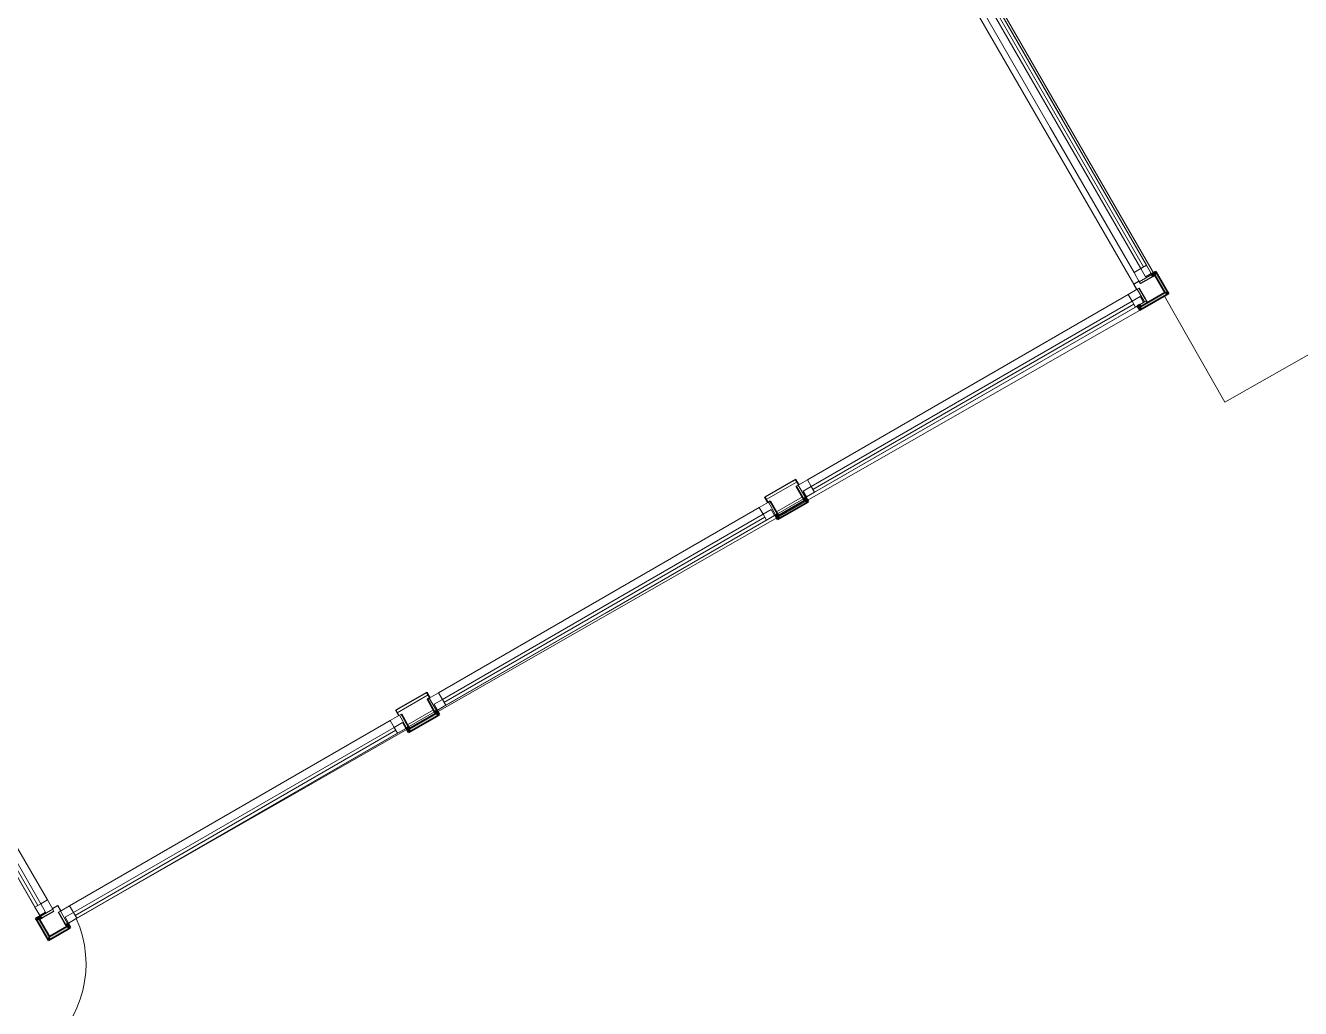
# Model space of a CAD drawing. Header units: inches. Extents: x -1094 to 3113, y -1192 to 2792.
# Drawn here: x 1040.4 to 1327, y 228.1 to 449.1 of the extents above; entities that cross this region are included whole.
import ezdxf

# ---------------------------------------------------------------- set-up
doc = ezdxf.new("R2010")
doc.units = ezdxf.units.IN
doc.header["$MEASUREMENT"] = 0
for name, color, linetype in [('A - WALLS - EXTERIOR.3D', 7, 'Continuous'), ('L - SITE - SURFACES.3D', 7, 'Continuous'), ('New_A - WALL - EXTERIOR FINISH.3D', 7, 'Continuous'), ('New_Cut Fills', 7, 'Continuous'), ('New_Windows', 7, 'Continuous')]:
    doc.layers.add(name, color=color, linetype=linetype)
for name, color, linetype, lineweight in [('A - WALLS - EXTERIOR.3D_Pen_No__121', 7, 'Continuous', 25), ('L - SITE - SURFACES.3D_Pen_No__121', 7, 'Continuous', 18), ('New_A - WALL - EXTERIOR FINISH.3D_Pen_No__1', 7, 'Continuous', 35), ('New_A - WALLS - EXTERIOR.3D_Pen_No__1', 7, 'Continuous', 35), ('New_A - WALLS - EXTERIOR.3D_Pen_No__144', 7, 'Continuous', 25), ('New_Skin Separator Lines_Pen_No__144', 7, 'Continuous', 25), ('New_Skin Separator Lines_Pen_No__2', 7, 'Continuous', 9), ('New_Windows_Pen_No__144', 7, 'Continuous', 25), ('New_Windows_Pen_No__2', 7, 'Continuous', 9), ('New_Windows_Pen_No__3', 7, 'Continuous', 18), ('New_Windows_Pen_No__8', 7, 'Continuous', 18)]:
    doc.layers.add(name, color=color, linetype=linetype, lineweight=lineweight)

# ---------------------------------------------------------------- blocks, each defined once
blk = doc.blocks.new('Slab_17', base_point=(999.78, -706.79))
at = {"layer": 'L - SITE - SURFACES.3D_Pen_No__121', "color": 7, "linetype": 'Continuous', "lineweight": 18, "flags": 128}
blk.add_lwpolyline([(999.78, -706.79), (1113.01, -153.16, -0.172914), (1163.53, -78.14, -0.012898), (1613.57, 269.13), (1493.34, 468.5), (1310, 364.43), (1296.4, 388.23), (1051.81, 248.4, -0.348413), (1044.39, 218.55, -0.124309), (815.29, 183.06), (816.01, -49.54, -0.223288), (879.32, -84.1, -0.116543), (910.8, -161.13, -0.043561), (919.74, -281.89, -0.043875), (907.47, -402.8), (850.47, -704.95, -0.062472)], format="xyb", close=True, dxfattribs=at)
blk = doc.blocks.new('W Awning 1 26[12]')
at = {"layer": 'New_Windows_Pen_No__144', "color": 7, "linetype": 'Continuous', "lineweight": 25}
for p, q in [((1252.9, 462.58), (1250.51, 461.21)), ((1253.33, 462.83), (1252.9, 462.58)), ((1249.32, 460.52), (1249.64, 459.98)), ((1250.83, 460.67), (1249.64, 459.98)), ((1293.83, 392.69), (1293.4, 392.44)), ((1290.7, 391.6), (1289.51, 390.91)), ((1289.82, 390.37), (1289.51, 390.91)), ((1293.4, 392.44), (1291.01, 391.06))]:
    blk.add_line(p, q, dxfattribs=at)
at = {"layer": 'New_Windows_Pen_No__2', "color": 7, "linetype": 'Continuous', "lineweight": 9}
for p, q in [((1253.76, 463.08), (1294.26, 392.94)), ((1249.64, 459.98), (1289.51, 390.91))]:
    blk.add_line(p, q, dxfattribs=at)
at = {"layer": 'New_Windows_Pen_No__3', "color": 7, "linetype": 'Continuous', "lineweight": 18}
for p, q in [((1250.51, 461.21), (1253.33, 462.83)), ((1250.76, 460.78), (1253.58, 462.4)), ((1253.58, 462.4), (1250.76, 460.78)), ((1253.7, 462.18), (1252.41, 461.43)), ((1252.41, 461.43), (1253.7, 462.18)), ((1252.41, 461.43), (1253.47, 459.59)), ((1253.47, 459.59), (1252.41, 461.43)), ((1253.33, 462.83), (1253.58, 462.4)), ((1253.58, 462.4), (1253.7, 462.18)), ((1253.7, 462.18), (1273.58, 427.76)), ((1253.7, 462.18), (1254.77, 460.34)), ((1250.76, 460.78), (1250.51, 461.21)), ((1251.95, 458.72), (1250.76, 460.78)), ((1253.47, 459.59), (1251.95, 458.72)), ((1270.76, 426.13), (1251.95, 458.72)), ((1254.77, 460.34), (1253.47, 459.59)), ((1291.09, 394.43), (1253.47, 459.59)), ((1254.77, 460.34), (1292.39, 395.18)), ((1273.58, 427.76), (1293.45, 393.34)), ((1289.58, 393.55), (1270.76, 426.13)), ((1289.58, 393.55), (1291.09, 394.43)), ((1290.76, 391.49), (1289.58, 393.55)), ((1293.58, 393.12), (1290.76, 391.49)), ((1290.76, 391.49), (1293.58, 393.12)), ((1293.83, 392.69), (1291.01, 391.06)), ((1291.09, 394.43), (1292.39, 395.18)), ((1291.09, 394.43), (1292.16, 392.59)), ((1292.16, 392.59), (1291.09, 394.43)), ((1292.16, 392.59), (1293.45, 393.34)), ((1293.45, 393.34), (1292.16, 392.59)), ((1292.39, 395.18), (1293.45, 393.34)), ((1293.45, 393.34), (1293.58, 393.12)), ((1293.58, 393.12), (1293.83, 392.69)), ((1291.01, 391.06), (1290.76, 391.49))]:
    blk.add_line(p, q, dxfattribs=at)
at = {"layer": 'New_Windows_Pen_No__8', "color": 7, "linetype": 'Continuous', "lineweight": 18}
blk.add_line((1254.12, 459.97), (1291.74, 394.8), dxfattribs=at)
blk = doc.blocks.new('W Awning 1 26[13]')
at = {"layer": 'New_Windows_Pen_No__144', "color": 7, "linetype": 'Continuous', "lineweight": 25}
for p, q in [((1211.08, 536.01), (1210.65, 535.76)), ((1207.07, 533.7), (1207.39, 533.16)), ((1208.58, 533.85), (1207.39, 533.16)), ((1210.65, 535.76), (1208.26, 534.39)), ((1248.45, 464.78), (1247.26, 464.09)), ((1251.15, 465.61), (1248.76, 464.24)), ((1251.58, 465.86), (1251.15, 465.61)), ((1247.57, 463.55), (1247.26, 464.09))]:
    blk.add_line(p, q, dxfattribs=at)
at = {"layer": 'New_Windows_Pen_No__2', "color": 7, "linetype": 'Continuous', "lineweight": 9}
for p, q in [((1211.51, 536.26), (1252.01, 466.11)), ((1207.39, 533.16), (1247.26, 464.09))]:
    blk.add_line(p, q, dxfattribs=at)
at = {"layer": 'New_Windows_Pen_No__3', "color": 7, "linetype": 'Continuous', "lineweight": 18}
for p, q in [((1208.26, 534.39), (1211.08, 536.01)), ((1211.08, 536.01), (1211.33, 535.58)), ((1208.51, 533.96), (1208.26, 534.39)), ((1208.51, 533.96), (1211.33, 535.58)), ((1211.33, 535.58), (1208.51, 533.96)), ((1209.7, 531.9), (1208.51, 533.96)), ((1211.45, 535.36), (1210.16, 534.61)), ((1210.16, 534.61), (1211.45, 535.36)), ((1210.16, 534.61), (1211.22, 532.77)), ((1211.22, 532.77), (1210.16, 534.61)), ((1212.52, 533.52), (1211.22, 532.77)), ((1211.33, 535.58), (1211.45, 535.36)), ((1211.45, 535.36), (1231.33, 500.94)), ((1211.45, 535.36), (1212.52, 533.52)), ((1212.52, 533.52), (1250.14, 468.35)), ((1211.22, 532.77), (1209.7, 531.9)), ((1228.51, 499.31), (1209.7, 531.9)), ((1248.84, 467.6), (1211.22, 532.77)), ((1247.33, 466.73), (1228.51, 499.31)), ((1231.33, 500.94), (1251.2, 466.51)), ((1247.33, 466.73), (1248.84, 467.6)), ((1248.84, 467.6), (1250.14, 468.35)), ((1248.84, 467.6), (1249.91, 465.76)), ((1249.91, 465.76), (1248.84, 467.6)), ((1250.14, 468.35), (1251.2, 466.51)), ((1248.51, 464.67), (1247.33, 466.73)), ((1251.33, 466.3), (1248.51, 464.67)), ((1248.51, 464.67), (1251.33, 466.3)), ((1248.76, 464.24), (1248.51, 464.67)), ((1251.58, 465.86), (1248.76, 464.24)), ((1249.91, 465.76), (1251.2, 466.51)), ((1251.2, 466.51), (1249.91, 465.76)), ((1251.2, 466.51), (1251.33, 466.3)), ((1251.33, 466.3), (1251.58, 465.86))]:
    blk.add_line(p, q, dxfattribs=at)
at = {"layer": 'New_Windows_Pen_No__8', "color": 7, "linetype": 'Continuous', "lineweight": 18}
blk.add_line((1211.87, 533.15), (1249.49, 467.98), dxfattribs=at)
blk = doc.blocks.new('W Awning 1 26[14]')
at = {"layer": 'New_Windows_Pen_No__144', "color": 7, "linetype": 'Continuous', "lineweight": 25}
for p, q in [((1168.4, 608.94), (1166.01, 607.57)), ((1168.83, 609.19), (1168.4, 608.94)), ((1164.82, 606.88), (1165.14, 606.34)), ((1166.33, 607.03), (1165.14, 606.34)), ((1208.9, 538.79), (1206.51, 537.42)), ((1209.33, 539.04), (1208.9, 538.79)), ((1206.2, 537.96), (1205.01, 537.27)), ((1205.32, 536.73), (1205.01, 537.27))]:
    blk.add_line(p, q, dxfattribs=at)
at = {"layer": 'New_Windows_Pen_No__2', "color": 7, "linetype": 'Continuous', "lineweight": 9}
for p, q in [((1169.26, 609.44), (1209.76, 539.29)), ((1165.14, 606.34), (1205.01, 537.27))]:
    blk.add_line(p, q, dxfattribs=at)
at = {"layer": 'New_Windows_Pen_No__3', "color": 7, "linetype": 'Continuous', "lineweight": 18}
for p, q in [((1166.01, 607.57), (1168.83, 609.19)), ((1166.26, 607.13), (1166.01, 607.57)), ((1166.26, 607.13), (1169.08, 608.76)), ((1169.08, 608.76), (1166.26, 607.13)), ((1169.2, 608.54), (1167.91, 607.79)), ((1167.91, 607.79), (1169.2, 608.54)), ((1167.91, 607.79), (1168.97, 605.95)), ((1168.97, 605.95), (1167.91, 607.79)), ((1168.83, 609.19), (1169.08, 608.76)), ((1169.08, 608.76), (1169.2, 608.54)), ((1169.2, 608.54), (1189.08, 574.12)), ((1169.2, 608.54), (1170.27, 606.7)), ((1167.45, 605.08), (1166.26, 607.13)), ((1168.97, 605.95), (1167.45, 605.08)), ((1186.26, 572.49), (1167.45, 605.08)), ((1170.27, 606.7), (1168.97, 605.95)), ((1206.59, 540.78), (1168.97, 605.95)), ((1170.27, 606.7), (1207.89, 541.53)), ((1189.08, 574.12), (1208.95, 539.69)), ((1205.08, 539.91), (1186.26, 572.49)), ((1205.08, 539.91), (1206.59, 540.78)), ((1206.26, 537.85), (1205.08, 539.91)), ((1209.08, 539.48), (1206.26, 537.85)), ((1206.26, 537.85), (1209.08, 539.48)), ((1209.33, 539.04), (1206.51, 537.42)), ((1206.59, 540.78), (1207.89, 541.53)), ((1206.59, 540.78), (1207.66, 538.94)), ((1207.66, 538.94), (1206.59, 540.78)), ((1207.66, 538.94), (1208.95, 539.69)), ((1208.95, 539.69), (1207.66, 538.94)), ((1207.89, 541.53), (1208.95, 539.69)), ((1208.95, 539.69), (1209.08, 539.48)), ((1209.08, 539.48), (1209.33, 539.04)), ((1206.51, 537.42), (1206.26, 537.85))]:
    blk.add_line(p, q, dxfattribs=at)
at = {"layer": 'New_Windows_Pen_No__8', "color": 7, "linetype": 'Continuous', "lineweight": 18}
blk.add_line((1169.62, 606.33), (1207.24, 541.16), dxfattribs=at)
blk = doc.blocks.new('Wall_15', base_point=(1163.45, 618.5))
at = {"layer": 'A - WALLS - EXTERIOR.3D_Pen_No__121', "color": 7, "linetype": 'Continuous', "lineweight": 25}
for p, q in [((1168.4, 608.94), (1166.01, 607.57)), ((1168.83, 609.19), (1168.4, 608.94)), ((1169.26, 609.44), (1168.83, 609.19)), ((1164.82, 606.88), (1165.14, 606.34)), ((1166.33, 607.03), (1165.14, 606.34)), ((1208.9, 538.79), (1206.51, 537.42)), ((1209.33, 539.04), (1208.9, 538.79)), ((1209.76, 539.29), (1209.33, 539.04)), ((1206.2, 537.96), (1205.01, 537.27)), ((1205.32, 536.73), (1205.01, 537.27)), ((1211.08, 536.01), (1210.65, 535.76)), ((1211.51, 536.26), (1211.08, 536.01)), ((1207.07, 533.7), (1207.39, 533.16)), ((1208.58, 533.85), (1207.39, 533.16)), ((1210.65, 535.76), (1208.26, 534.39)), ((1248.45, 464.78), (1247.26, 464.09)), ((1251.15, 465.61), (1248.76, 464.24)), ((1251.58, 465.86), (1251.15, 465.61)), ((1252.01, 466.11), (1251.58, 465.86)), ((1247.57, 463.55), (1247.26, 464.09)), ((1252.9, 462.58), (1250.51, 461.21)), ((1253.33, 462.83), (1252.9, 462.58)), ((1253.76, 463.08), (1253.33, 462.83)), ((1249.32, 460.52), (1249.64, 459.98)), ((1250.83, 460.67), (1249.64, 459.98)), ((1293.83, 392.69), (1293.4, 392.44)), ((1294.26, 392.94), (1293.83, 392.69)), ((1290.7, 391.6), (1289.51, 390.91)), ((1289.82, 390.37), (1289.51, 390.91)), ((1293.4, 392.44), (1291.01, 391.06))]:
    blk.add_line(p, q, dxfattribs=at)
at = {"layer": 'A - WALLS - EXTERIOR.3D_Pen_No__121', "color": 7, "linetype": 'Continuous', "lineweight": 25, "flags": 128}
for points in [[(1169.26, 609.44), (1163.89, 618.75)], [(1161.76, 612.18), (1162.01, 611.75)], [(1211.51, 536.26), (1209.76, 539.29)], [(1253.76, 463.08), (1252.01, 466.11)], [(1247.57, 463.55), (1249.32, 460.52)], [(1296.51, 389.04), (1294.26, 392.94)], [(1296.51, 389.04), (1296.08, 388.79)]]:
    blk.add_lwpolyline(points, dxfattribs=at)
at = {"layer": 'New_Skin Separator Lines_Pen_No__144', "color": 7, "linetype": 'Continuous', "lineweight": 25}
blk.add_line((1162.55, 612.06), (1162.01, 611.75), dxfattribs=at)
at = {"layer": 'New_Skin Separator Lines_Pen_No__2', "color": 7, "linetype": 'Continuous', "lineweight": 9}
blk.add_line((1164.76, 606.99), (1165.3, 607.3), dxfattribs=at)
at = {"layer": 'New_Windows', "color": 7, "linetype": 'Continuous', "lineweight": 18}
for name in ['W Awning 1 26[14]', 'W Awning 1 26[13]', 'W Awning 1 26[12]']:
    blk.add_blockref(name, (0, 0), dxfattribs=at)
blk = doc.blocks.new('W Awning 1 26[15]')
at = {"layer": 'New_Windows_Pen_No__144', "color": 7, "linetype": 'Continuous', "lineweight": 25}
for p, q in [((1124.21, 295.48), (1123.67, 295.16)), ((1124.36, 293.97), (1123.67, 295.16)), ((1126.27, 291.9), (1124.9, 294.29)), ((1126.52, 291.47), (1126.27, 291.9)), ((1047.13, 250.98), (1047.67, 251.29)), ((1048.36, 250.1), (1047.67, 251.29)), ((1049.2, 247.4), (1047.82, 249.79)), ((1049.45, 246.97), (1049.2, 247.4))]:
    blk.add_line(p, q, dxfattribs=at)
at = {"layer": 'New_Windows_Pen_No__3', "color": 7, "linetype": 'Continuous', "lineweight": 18}
for p, q in [((1086.36, 272.04), (1122.41, 292.85)), ((1122.41, 292.85), (1124.46, 294.04)), ((1123.28, 291.33), (1122.41, 292.85)), ((1125.12, 292.4), (1123.28, 291.33)), ((1123.28, 291.33), (1125.12, 292.4)), ((1124.46, 294.04), (1124.9, 294.29)), ((1124.46, 294.04), (1126.09, 291.22)), ((1126.09, 291.22), (1124.46, 294.04)), ((1124.9, 294.29), (1126.52, 291.47)), ((1125.87, 291.1), (1125.12, 292.4)), ((1125.12, 292.4), (1125.87, 291.1)), ((1051.18, 249.71), (1123.28, 291.33)), ((1124.03, 290.03), (1051.93, 248.41)), ((1125.87, 291.1), (1087.98, 269.22)), ((1124.03, 290.03), (1123.28, 291.33)), ((1125.87, 291.1), (1124.03, 290.03)), ((1126.09, 291.22), (1125.87, 291.1)), ((1126.52, 291.47), (1126.09, 291.22)), ((1050.31, 251.22), (1086.36, 272.04)), ((1087.98, 269.22), (1050.09, 247.35)), ((1047.82, 249.79), (1048.25, 250.04)), ((1049.45, 246.97), (1047.82, 249.79)), ((1048.25, 250.04), (1050.31, 251.22)), ((1049.88, 247.22), (1048.25, 250.04)), ((1048.25, 250.04), (1049.88, 247.22)), ((1051.18, 249.71), (1049.34, 248.65)), ((1049.34, 248.65), (1051.18, 249.71)), ((1050.31, 251.22), (1051.18, 249.71)), ((1051.18, 249.71), (1051.93, 248.41)), ((1049.34, 248.65), (1050.09, 247.35)), ((1050.09, 247.35), (1049.34, 248.65)), ((1049.88, 247.22), (1049.45, 246.97)), ((1050.09, 247.35), (1049.88, 247.22)), ((1051.93, 248.41), (1050.09, 247.35))]:
    blk.add_line(p, q, dxfattribs=at)
at = {"layer": 'New_Windows_Pen_No__8', "color": 7, "linetype": 'Continuous', "lineweight": 18}
blk.add_line((1123.66, 290.68), (1051.56, 249.06), dxfattribs=at)
blk = doc.blocks.new('W Awning 1 26[16]')
at = {"layer": 'New_Windows_Pen_No__144', "color": 7, "linetype": 'Continuous', "lineweight": 25}
for p, q in [((1207.13, 343.35), (1206.59, 343.04)), ((1207.28, 341.85), (1206.59, 343.04)), ((1209.19, 339.78), (1207.82, 342.16)), ((1209.44, 339.35), (1209.19, 339.78)), ((1130.05, 298.85), (1130.6, 299.16)), ((1131.28, 297.97), (1130.6, 299.16)), ((1132.12, 295.28), (1130.74, 297.66)), ((1132.37, 294.85), (1132.12, 295.28))]:
    blk.add_line(p, q, dxfattribs=at)
at = {"layer": 'New_Windows_Pen_No__3', "color": 7, "linetype": 'Continuous', "lineweight": 18}
for p, q in [((1205.33, 340.72), (1207.39, 341.91)), ((1207.39, 341.91), (1207.82, 342.16)), ((1207.39, 341.91), (1209.01, 339.1)), ((1209.01, 339.1), (1207.39, 341.91)), ((1207.82, 342.16), (1209.44, 339.35)), ((1134.11, 297.58), (1206.2, 339.21)), ((1169.28, 319.91), (1205.33, 340.72)), ((1208.79, 338.97), (1170.91, 317.1)), ((1206.2, 339.21), (1205.33, 340.72)), ((1208.04, 340.27), (1206.2, 339.21)), ((1206.2, 339.21), (1208.04, 340.27)), ((1206.95, 337.91), (1206.2, 339.21)), ((1208.79, 338.97), (1206.95, 337.91)), ((1208.79, 338.97), (1208.04, 340.27)), ((1208.04, 340.27), (1208.79, 338.97)), ((1209.01, 339.1), (1208.79, 338.97)), ((1209.44, 339.35), (1209.01, 339.1)), ((1206.95, 337.91), (1134.86, 296.28)), ((1133.23, 299.1), (1169.28, 319.91)), ((1170.91, 317.1), (1133.02, 295.22)), ((1131.18, 297.91), (1133.23, 299.1)), ((1133.23, 299.1), (1134.11, 297.58)), ((1130.74, 297.66), (1131.18, 297.91)), ((1132.37, 294.85), (1130.74, 297.66)), ((1132.8, 295.1), (1131.18, 297.91)), ((1131.18, 297.91), (1132.8, 295.1)), ((1134.11, 297.58), (1132.27, 296.52)), ((1132.27, 296.52), (1134.11, 297.58)), ((1132.27, 296.52), (1133.02, 295.22)), ((1133.02, 295.22), (1132.27, 296.52)), ((1133.02, 295.22), (1132.8, 295.1)), ((1134.86, 296.28), (1133.02, 295.22)), ((1134.11, 297.58), (1134.86, 296.28)), ((1132.8, 295.1), (1132.37, 294.85))]:
    blk.add_line(p, q, dxfattribs=at)
at = {"layer": 'New_Windows_Pen_No__8', "color": 7, "linetype": 'Continuous', "lineweight": 18}
blk.add_line((1206.58, 338.56), (1134.48, 296.93), dxfattribs=at)
blk = doc.blocks.new('W Awning 1 26[17]')
at = {"layer": 'New_Windows_Pen_No__144', "color": 7, "linetype": 'Continuous', "lineweight": 25}
for p, q in [((1290.05, 391.23), (1289.51, 390.91)), ((1290.2, 389.72), (1289.51, 390.91)), ((1292.12, 387.65), (1290.74, 390.04)), ((1292.37, 387.22), (1292.12, 387.65)), ((1212.98, 346.73), (1213.52, 347.04)), ((1214.21, 345.85), (1213.52, 347.04)), ((1215.04, 343.15), (1213.66, 345.54)), ((1215.29, 342.72), (1215.04, 343.15))]:
    blk.add_line(p, q, dxfattribs=at)
at = {"layer": 'New_Windows_Pen_No__3', "color": 7, "linetype": 'Continuous', "lineweight": 18}
for p, q in [((1288.25, 388.6), (1290.31, 389.79)), ((1290.31, 389.79), (1290.74, 390.04)), ((1290.31, 389.79), (1291.93, 386.97)), ((1291.93, 386.97), (1290.31, 389.79)), ((1290.74, 390.04), (1292.37, 387.22)), ((1217.03, 345.46), (1289.13, 387.08)), ((1252.2, 367.79), (1288.25, 388.6)), ((1289.13, 387.08), (1288.25, 388.6)), ((1290.97, 388.15), (1289.13, 387.08)), ((1289.13, 387.08), (1290.97, 388.15)), ((1289.88, 385.78), (1289.13, 387.08)), ((1291.72, 386.85), (1290.97, 388.15)), ((1290.97, 388.15), (1291.72, 386.85)), ((1291.93, 386.97), (1291.72, 386.85)), ((1292.37, 387.22), (1291.93, 386.97)), ((1289.88, 385.78), (1217.78, 344.16)), ((1291.72, 386.85), (1253.83, 364.97)), ((1291.72, 386.85), (1289.88, 385.78)), ((1216.15, 346.97), (1252.2, 367.79)), ((1253.83, 364.97), (1215.94, 343.1)), ((1214.1, 345.79), (1216.15, 346.97)), ((1216.15, 346.97), (1217.03, 345.46)), ((1213.66, 345.54), (1214.1, 345.79)), ((1215.29, 342.72), (1213.66, 345.54)), ((1215.72, 342.97), (1214.1, 345.79)), ((1214.1, 345.79), (1215.72, 342.97)), ((1217.03, 345.46), (1215.19, 344.4)), ((1215.19, 344.4), (1217.03, 345.46)), ((1215.19, 344.4), (1215.94, 343.1)), ((1215.94, 343.1), (1215.19, 344.4)), ((1217.78, 344.16), (1215.94, 343.1)), ((1217.03, 345.46), (1217.78, 344.16)), ((1215.72, 342.97), (1215.29, 342.72)), ((1215.94, 343.1), (1215.72, 342.97))]:
    blk.add_line(p, q, dxfattribs=at)
at = {"layer": 'New_Windows_Pen_No__8', "color": 7, "linetype": 'Continuous', "lineweight": 18}
blk.add_line((1289.5, 386.43), (1217.4, 344.81), dxfattribs=at)
blk = doc.blocks.new('Wall_16', base_point=(1045.98, 244.97))
at = {"layer": 'A - WALLS - EXTERIOR.3D_Pen_No__121', "color": 7, "linetype": 'Continuous', "lineweight": 25}
for p, q in [((1290.05, 391.23), (1289.51, 390.91)), ((1290.2, 389.72), (1289.51, 390.91)), ((1292.12, 387.65), (1290.74, 390.04)), ((1292.37, 387.22), (1292.12, 387.65)), ((1292.62, 386.79), (1292.37, 387.22)), ((1047.13, 250.98), (1047.67, 251.29)), ((1048.36, 250.1), (1047.67, 251.29)), ((1049.2, 247.4), (1047.82, 249.79)), ((1049.45, 246.97), (1049.2, 247.4)), ((1049.7, 246.54), (1049.45, 246.97))]:
    blk.add_line(p, q, dxfattribs=at)
at = {"layer": 'A - WALLS - EXTERIOR.3D_Pen_No__121', "color": 7, "linetype": 'Continuous', "lineweight": 25, "flags": 128}
for points in [[(1292.62, 386.79), (1296.08, 388.79)], [(1045.8, 244.29), (1049.7, 246.54)], [(1045.8, 244.29), (1045.55, 244.72)]]:
    blk.add_lwpolyline(points, dxfattribs=at)
at = {"layer": 'New_A - WALLS - EXTERIOR.3D_Pen_No__1', "color": 7, "linetype": 'Continuous', "lineweight": 35, "flags": 128}
for points in [[(1213.52, 347.04), (1214.21, 345.85)], [(1213.66, 345.54), (1215.29, 342.72)], [(1207.28, 341.85), (1206.59, 343.04)], [(1207.82, 342.16), (1207.28, 341.85)], [(1209.44, 339.35), (1207.82, 342.16)], [(1209.69, 338.91), (1209.44, 339.35)], [(1130.6, 299.16), (1131.28, 297.97)], [(1131.28, 297.97), (1130.74, 297.66)], [(1130.74, 297.66), (1132.37, 294.85)], [(1126.52, 291.47), (1124.9, 294.29)], [(1132.37, 294.85), (1132.62, 294.41)], [(1126.77, 291.04), (1126.52, 291.47)]]:
    blk.add_lwpolyline(points, dxfattribs=at)
at = {"layer": 'New_A - WALLS - EXTERIOR.3D_Pen_No__144', "color": 7, "linetype": 'Continuous', "lineweight": 25, "flags": 128}
for points in [[(1213.52, 347.04), (1206.59, 343.04)], [(1209.69, 338.91), (1215.54, 342.29)], [(1130.6, 299.16), (1123.67, 295.16)], [(1126.77, 291.04), (1132.62, 294.41)]]:
    blk.add_lwpolyline(points, dxfattribs=at)
at = {"layer": 'New_Skin Separator Lines_Pen_No__2', "color": 7, "linetype": 'Continuous', "lineweight": 9, "flags": 128}
for points in [[(1213.83, 346.5), (1206.9, 342.5)], [(1209.19, 339.78), (1215.04, 343.15)], [(1209.44, 339.35), (1215.29, 342.72)], [(1130.91, 298.62), (1123.98, 294.62)], [(1126.27, 291.9), (1132.12, 295.28)], [(1126.52, 291.47), (1132.37, 294.85)]]:
    blk.add_lwpolyline(points, dxfattribs=at)
at = {"layer": 'New_Windows', "color": 7, "linetype": 'Continuous', "lineweight": 18}
for name in ['W Awning 1 26[17]', 'W Awning 1 26[16]', 'W Awning 1 26[15]']:
    blk.add_blockref(name, (0, 0), dxfattribs=at)
blk = doc.blocks.new('W Awning 1 26[18]')
at = {"layer": 'New_Windows_Pen_No__144', "color": 7, "linetype": 'Continuous', "lineweight": 25}
for p, q in [((1023.49, 283.93), (1023.92, 284.18)), ((1023.92, 284.18), (1026.3, 285.55)), ((1026.62, 285.01), (1027.81, 285.7)), ((1027.5, 286.24), (1027.81, 285.7)), ((1044.42, 248.67), (1046.8, 250.05)), ((1046.49, 250.59), (1047.68, 251.27)), ((1048, 250.73), (1047.68, 251.27)), ((1043.99, 248.42), (1044.42, 248.67))]:
    blk.add_line(p, q, dxfattribs=at)
at = {"layer": 'New_Windows_Pen_No__3', "color": 7, "linetype": 'Continuous', "lineweight": 18}
for p, q in [((1026.3, 285.55), (1023.49, 283.93)), ((1023.49, 283.93), (1023.74, 283.49)), ((1026.55, 285.12), (1023.74, 283.49)), ((1023.74, 283.49), (1026.55, 285.12)), ((1023.87, 283.28), (1025.16, 284.03)), ((1025.16, 284.03), (1023.87, 283.28)), ((1025.16, 284.03), (1026.23, 282.19)), ((1026.23, 282.19), (1025.16, 284.03)), ((1026.55, 285.12), (1026.3, 285.55)), ((1027.74, 283.06), (1026.55, 285.12)), ((1023.74, 283.49), (1023.87, 283.28)), ((1023.87, 283.28), (1033.74, 266.17)), ((1023.87, 283.28), (1024.93, 281.44)), ((1024.93, 281.44), (1026.23, 282.19)), ((1024.93, 281.44), (1042.55, 250.91)), ((1026.23, 282.19), (1027.74, 283.06)), ((1043.85, 251.66), (1026.23, 282.19)), ((1036.55, 267.8), (1027.74, 283.06)), ((1045.37, 252.53), (1036.55, 267.8)), ((1033.74, 266.17), (1043.62, 249.07)), ((1045.37, 252.53), (1043.85, 251.66)), ((1046.55, 250.48), (1045.37, 252.53)), ((1043.85, 251.66), (1042.55, 250.91)), ((1042.55, 250.91), (1043.62, 249.07)), ((1044.91, 249.82), (1043.62, 249.07)), ((1043.62, 249.07), (1044.91, 249.82)), ((1043.74, 248.85), (1046.55, 250.48)), ((1046.55, 250.48), (1043.74, 248.85)), ((1043.85, 251.66), (1044.91, 249.82)), ((1044.91, 249.82), (1043.85, 251.66)), ((1043.99, 248.42), (1046.8, 250.05)), ((1046.8, 250.05), (1046.55, 250.48)), ((1043.62, 249.07), (1043.74, 248.85)), ((1043.74, 248.85), (1043.99, 248.42))]:
    blk.add_line(p, q, dxfattribs=at)
at = {"layer": 'New_Windows_Pen_No__8', "color": 7, "linetype": 'Continuous', "lineweight": 18}
blk.add_line((1025.58, 281.81), (1043.2, 251.28), dxfattribs=at)
blk = doc.blocks.new('Wall_17', base_point=(1020.87, 288.47))
at = {"layer": 'A - WALLS - EXTERIOR.3D_Pen_No__121', "color": 7, "linetype": 'Continuous', "lineweight": 25}
for p, q in [((1023.06, 283.68), (1023.49, 283.93)), ((1023.49, 283.93), (1023.92, 284.18)), ((1023.92, 284.18), (1026.3, 285.55)), ((1026.62, 285.01), (1027.81, 285.7)), ((1027.5, 286.24), (1027.81, 285.7)), ((1044.42, 248.67), (1046.8, 250.05)), ((1046.49, 250.59), (1047.68, 251.27)), ((1048, 250.73), (1047.68, 251.27)), ((1043.56, 248.17), (1043.99, 248.42)), ((1043.99, 248.42), (1044.42, 248.67))]:
    blk.add_line(p, q, dxfattribs=at)
at = {"layer": 'A - WALLS - EXTERIOR.3D_Pen_No__121', "color": 7, "linetype": 'Continuous', "lineweight": 25, "flags": 128}
for points in [[(1027.5, 286.24), (1024.41, 291.59)], [(1020.77, 287.63), (1023.06, 283.68)], [(1043.56, 248.17), (1045.55, 244.72)]]:
    blk.add_lwpolyline(points, dxfattribs=at)
at = {"layer": 'New_Windows', "color": 7, "linetype": 'Continuous', "lineweight": 18}
blk.add_blockref('W Awning 1 26[18]', (0, 0), dxfattribs=at)
blk = doc.blocks.new('Wall_100', base_point=(1043.99, 248.42))
at = {"layer": 'New_Cut Fills', "linetype": 'Continuous', "lineweight": 0, "true_color": 0x262626}
blk.add_hatch(color=250, dxfattribs=at).paths.add_polyline_path([(1043.68, 248.96), (1042.7, 248.4), (1043.02, 247.86), (1043.99, 248.42)])
at = {"layer": 'New_A - WALL - EXTERIOR FINISH.3D_Pen_No__1', "color": 7, "linetype": 'Continuous', "lineweight": 35, "flags": 128}
for points in [[(1043.68, 248.96), (1042.7, 248.4)], [(1042.7, 248.4), (1043.02, 247.86)], [(1043.56, 248.17), (1043.99, 248.42)], [(1043.99, 248.42), (1043.68, 248.96)]]:
    blk.add_lwpolyline(points, dxfattribs=at)
blk = doc.blocks.new('Wall_101', base_point=(1049.45, 246.97))
at = {"layer": 'New_Cut Fills', "linetype": 'Continuous', "lineweight": 0, "true_color": 0x262626}
blk.add_hatch(color=250, dxfattribs=at).paths.add_polyline_path([(1049.45, 246.97), (1050.01, 246), (1050.55, 246.31), (1049.99, 247.28)])
at = {"layer": 'New_A - WALL - EXTERIOR FINISH.3D_Pen_No__1', "color": 7, "linetype": 'Continuous', "lineweight": 35, "flags": 128}
for points in [[(1049.99, 247.28), (1049.45, 246.97)], [(1049.45, 246.97), (1049.7, 246.54)], [(1050.55, 246.31), (1049.99, 247.28)], [(1050.01, 246), (1050.55, 246.31)]]:
    blk.add_lwpolyline(points, dxfattribs=at)
blk = doc.blocks.new('Wall_102', base_point=(1043.56, 248.17))
at = {"layer": 'New_Cut Fills', "linetype": 'Continuous', "lineweight": 0, "true_color": 0x262626}
for points in [[(1045.8, 244.29), (1043.56, 248.17), (1043.02, 247.86), (1045.26, 243.98)], [(1045.26, 243.98), (1045.57, 243.43), (1045.8, 244.29)], [(1045.57, 243.43), (1046.11, 243.75), (1045.8, 244.29)]]:
    blk.add_hatch(color=250, dxfattribs=at).paths.add_polyline_path(points)
at = {"layer": 'New_A - WALL - EXTERIOR FINISH.3D_Pen_No__1', "color": 7, "linetype": 'Continuous', "lineweight": 35, "flags": 128}
for points in [[(1043.02, 247.86), (1045.57, 243.43)], [(1045.8, 244.29), (1043.56, 248.17)], [(1045.57, 243.43), (1046.11, 243.75)]]:
    blk.add_lwpolyline(points, dxfattribs=at)
blk = doc.blocks.new('Wall_103', base_point=(1045.8, 244.29))
at = {"layer": 'New_Cut Fills', "linetype": 'Continuous', "lineweight": 0, "true_color": 0x262626}
blk.add_hatch(color=250, dxfattribs=at).paths.add_polyline_path([(1046.11, 243.75), (1050.01, 246), (1049.7, 246.54), (1045.8, 244.29)])
at = {"layer": 'New_A - WALL - EXTERIOR FINISH.3D_Pen_No__1', "color": 7, "linetype": 'Continuous', "lineweight": 35, "flags": 128}
for points in [[(1049.7, 246.54), (1045.8, 244.29)], [(1046.11, 243.75), (1050.01, 246)]]:
    blk.add_lwpolyline(points, dxfattribs=at)
blk = doc.blocks.new('Wall_104', base_point=(1132.37, 294.85))
at = {"layer": 'New_Cut Fills', "linetype": 'Continuous', "lineweight": 0, "true_color": 0x262626}
blk.add_hatch(color=250, dxfattribs=at).paths.add_polyline_path([(1132.37, 294.85), (1132.93, 293.87), (1133.47, 294.18), (1132.91, 295.16)])
at = {"layer": 'New_A - WALL - EXTERIOR FINISH.3D_Pen_No__1', "color": 7, "linetype": 'Continuous', "lineweight": 35, "flags": 128}
for points in [[(1132.91, 295.16), (1132.37, 294.85)], [(1132.37, 294.85), (1132.62, 294.41)], [(1133.47, 294.18), (1132.91, 295.16)], [(1132.93, 293.87), (1133.47, 294.18)]]:
    blk.add_lwpolyline(points, dxfattribs=at)
blk = doc.blocks.new('Wall_105', base_point=(1132.62, 294.41))
at = {"layer": 'New_Cut Fills', "linetype": 'Continuous', "lineweight": 0, "true_color": 0x262626}
for points in [[(1127.08, 290.5), (1132.93, 293.87), (1132.62, 294.41), (1126.77, 291.04)], [(1126.23, 290.73), (1126.54, 290.18), (1126.77, 291.04)], [(1126.54, 290.18), (1127.08, 290.5), (1126.77, 291.04)]]:
    blk.add_hatch(color=250, dxfattribs=at).paths.add_polyline_path(points)
at = {"layer": 'New_A - WALL - EXTERIOR FINISH.3D_Pen_No__1', "color": 7, "linetype": 'Continuous', "lineweight": 35, "flags": 128}
for points in [[(1126.54, 290.18), (1132.93, 293.87)], [(1132.62, 294.41), (1126.77, 291.04)], [(1126.54, 290.18), (1126.23, 290.73)]]:
    blk.add_lwpolyline(points, dxfattribs=at)
blk = doc.blocks.new('Wall_106', base_point=(1126.52, 291.47))
at = {"layer": 'New_Cut Fills', "linetype": 'Continuous', "lineweight": 0, "true_color": 0x262626}
blk.add_hatch(color=250, dxfattribs=at).paths.add_polyline_path([(1126.77, 291.04), (1126.52, 291.47), (1125.98, 291.16), (1126.23, 290.73)])
at = {"layer": 'New_A - WALL - EXTERIOR FINISH.3D_Pen_No__1', "color": 7, "linetype": 'Continuous', "lineweight": 35, "flags": 128}
for points in [[(1126.52, 291.47), (1125.98, 291.16)], [(1125.98, 291.16), (1126.23, 290.73)], [(1126.77, 291.04), (1126.52, 291.47)]]:
    blk.add_lwpolyline(points, dxfattribs=at)
blk = doc.blocks.new('Wall_107', base_point=(1215.29, 342.72))
at = {"layer": 'New_Cut Fills', "linetype": 'Continuous', "lineweight": 0, "true_color": 0x262626}
blk.add_hatch(color=250, dxfattribs=at).paths.add_polyline_path([(1215.29, 342.72), (1215.85, 341.75), (1216.39, 342.06), (1215.83, 343.03)])
at = {"layer": 'New_A - WALL - EXTERIOR FINISH.3D_Pen_No__1', "color": 7, "linetype": 'Continuous', "lineweight": 35, "flags": 128}
for points in [[(1215.83, 343.03), (1215.29, 342.72)], [(1215.29, 342.72), (1215.54, 342.29)], [(1216.39, 342.06), (1215.83, 343.03)], [(1215.85, 341.75), (1216.39, 342.06)]]:
    blk.add_lwpolyline(points, dxfattribs=at)
blk = doc.blocks.new('Wall_108', base_point=(1215.54, 342.29))
at = {"layer": 'New_Cut Fills', "linetype": 'Continuous', "lineweight": 0, "true_color": 0x262626}
for points in [[(1210.01, 338.37), (1215.85, 341.75), (1215.54, 342.29), (1209.69, 338.91)], [(1209.15, 338.6), (1209.46, 338.06), (1209.69, 338.91)], [(1209.46, 338.06), (1210.01, 338.37), (1209.69, 338.91)]]:
    blk.add_hatch(color=250, dxfattribs=at).paths.add_polyline_path(points)
at = {"layer": 'New_A - WALL - EXTERIOR FINISH.3D_Pen_No__1', "color": 7, "linetype": 'Continuous', "lineweight": 35, "flags": 128}
for points in [[(1209.46, 338.06), (1215.85, 341.75)], [(1215.54, 342.29), (1209.69, 338.91)], [(1209.46, 338.06), (1209.15, 338.6)]]:
    blk.add_lwpolyline(points, dxfattribs=at)
blk = doc.blocks.new('Wall_109', base_point=(1209.44, 339.35))
at = {"layer": 'New_Cut Fills', "linetype": 'Continuous', "lineweight": 0, "true_color": 0x262626}
blk.add_hatch(color=250, dxfattribs=at).paths.add_polyline_path([(1209.69, 338.91), (1209.44, 339.35), (1208.9, 339.03), (1209.15, 338.6)])
at = {"layer": 'New_A - WALL - EXTERIOR FINISH.3D_Pen_No__1', "color": 7, "linetype": 'Continuous', "lineweight": 35, "flags": 128}
for points in [[(1209.44, 339.35), (1208.9, 339.03)], [(1208.9, 339.03), (1209.15, 338.6)], [(1209.69, 338.91), (1209.44, 339.35)]]:
    blk.add_lwpolyline(points, dxfattribs=at)
blk = doc.blocks.new('Wall_110', base_point=(1290.85, 386.35))
at = {"layer": 'New_Cut Fills', "linetype": 'Continuous', "lineweight": 0, "true_color": 0x262626}
blk.add_hatch(color=250, dxfattribs=at).paths.add_polyline_path([(1290.31, 386.03), (1290.87, 385.06), (1291.41, 385.37), (1290.85, 386.35)])
at = {"layer": 'New_A - WALL - EXTERIOR FINISH.3D_Pen_No__1', "color": 7, "linetype": 'Continuous', "lineweight": 35, "flags": 128}
for points in [[(1290.85, 386.35), (1290.31, 386.03)], [(1290.31, 386.03), (1290.87, 385.06)], [(1291.1, 385.91), (1290.85, 386.35)], [(1290.87, 385.06), (1291.41, 385.37)]]:
    blk.add_lwpolyline(points, dxfattribs=at)
blk = doc.blocks.new('Wall_111', base_point=(1293.83, 392.69))
at = {"layer": 'New_Cut Fills', "linetype": 'Continuous', "lineweight": 0, "true_color": 0x262626}
blk.add_hatch(color=250, dxfattribs=at).paths.add_polyline_path([(1293.83, 392.69), (1294.8, 393.25), (1294.49, 393.79), (1293.52, 393.23)])
at = {"layer": 'New_A - WALL - EXTERIOR FINISH.3D_Pen_No__1', "color": 7, "linetype": 'Continuous', "lineweight": 35, "flags": 128}
for points in [[(1294.49, 393.79), (1293.52, 393.23)], [(1293.52, 393.23), (1293.83, 392.69)], [(1293.83, 392.69), (1294.26, 392.94)], [(1294.8, 393.25), (1294.49, 393.79)]]:
    blk.add_lwpolyline(points, dxfattribs=at)
blk = doc.blocks.new('Wall_112', base_point=(1291.1, 385.91))
at = {"layer": 'New_Cut Fills', "linetype": 'Continuous', "lineweight": 0, "true_color": 0x262626}
for points in [[(1296.51, 389.04), (1291.1, 385.91), (1291.41, 385.37), (1296.82, 388.5)], [(1297.05, 389.35), (1296.51, 389.04), (1297.37, 388.81)], [(1296.51, 389.04), (1296.82, 388.5), (1297.37, 388.81)]]:
    blk.add_hatch(color=250, dxfattribs=at).paths.add_polyline_path(points)
at = {"layer": 'New_A - WALL - EXTERIOR FINISH.3D_Pen_No__1', "color": 7, "linetype": 'Continuous', "lineweight": 35, "flags": 128}
for points in [[(1296.51, 389.04), (1291.1, 385.91)], [(1291.41, 385.37), (1297.37, 388.81)], [(1297.37, 388.81), (1297.05, 389.35)]]:
    blk.add_lwpolyline(points, dxfattribs=at)
blk = doc.blocks.new('Wall_113', base_point=(1296.51, 389.04))
at = {"layer": 'New_Cut Fills', "linetype": 'Continuous', "lineweight": 0, "true_color": 0x262626}
blk.add_hatch(color=250, dxfattribs=at).paths.add_polyline_path([(1297.05, 389.35), (1294.8, 393.25), (1294.26, 392.94), (1296.51, 389.04)])
at = {"layer": 'New_A - WALL - EXTERIOR FINISH.3D_Pen_No__1', "color": 7, "linetype": 'Continuous', "lineweight": 35, "flags": 128}
for points in [[(1294.26, 392.94), (1296.51, 389.04)], [(1297.05, 389.35), (1294.8, 393.25)]]:
    blk.add_lwpolyline(points, dxfattribs=at)

msp = doc.modelspace()

# ---------------------------------------------------------------- block references
at = {"layer": 'A - WALLS - EXTERIOR.3D', "color": 7, "lineweight": 18}
for name, p in [('Wall_15', (1163.45, 618.5)), ('Wall_16', (1045.98, 244.97)), ('Wall_17', (1020.87, 288.47))]:
    msp.add_blockref(name, p, dxfattribs=at)
at = {"layer": 'L - SITE - SURFACES.3D', "color": 7, "linetype": 'Continuous', "lineweight": 18}
msp.add_blockref('Slab_17', (999.78, -706.79), dxfattribs=at)
at = {"layer": 'New_A - WALL - EXTERIOR FINISH.3D', "color": 7, "lineweight": 35}
for name, p in [('Wall_111', (1293.83, 392.69)), ('Wall_113', (1296.51, 389.04)), ('Wall_112', (1291.1, 385.91)), ('Wall_110', (1290.85, 386.35)), ('Wall_108', (1215.54, 342.29)), ('Wall_107', (1215.29, 342.72)), ('Wall_109', (1209.44, 339.35)), ('Wall_105', (1132.62, 294.41)), ('Wall_104', (1132.37, 294.85)), ('Wall_106', (1126.52, 291.47)), ('Wall_100', (1043.99, 248.42)), ('Wall_102', (1043.56, 248.17)), ('Wall_103', (1045.8, 244.29)), ('Wall_101', (1049.45, 246.97))]:
    msp.add_blockref(name, p, dxfattribs=at)

doc.saveas('drawing.dxf')
